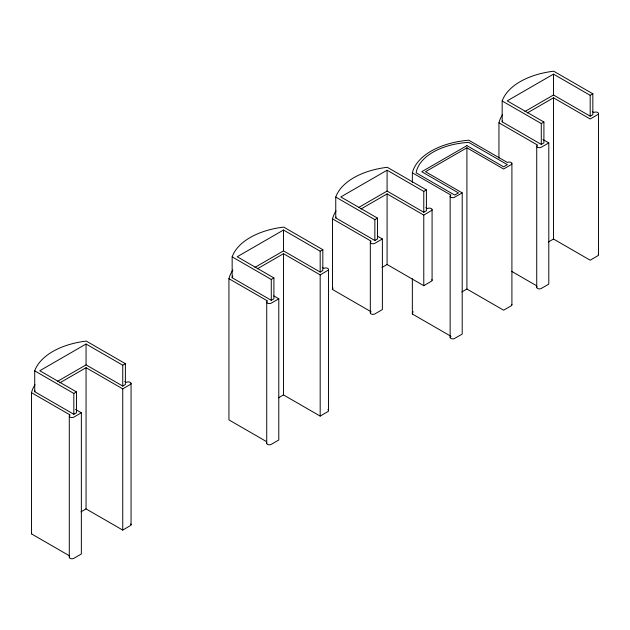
<?xml version="1.0" encoding="UTF-8"?>
<svg xmlns="http://www.w3.org/2000/svg" width="630" height="630" viewBox="0 0 630 630"><rect width="100%" height="100%" fill="white"/><g stroke="black" fill="none" stroke-linecap="round" stroke-linejoin="round"><path stroke-width="0.94" d="M125.386 363.675L122.748 365.195L86.058 344.019L39.777 370.739L76.466 391.923L76.466 412.776L73.828 414.296L34.721 391.718L34.721 370.857A66.189 38.217 0 0 1 86.271 341.098L125.386 363.675L125.386 384.536L122.748 386.056L86.058 364.872L57.448 381.394M322.82 249.685L320.182 251.213L283.5 230.029L237.219 256.749L273.9 277.932L273.9 298.785L271.27 300.305L232.155 277.728L232.155 256.867A66.189 38.217 0 0 1 283.713 227.107L322.82 249.685L322.82 270.546L320.182 272.065L283.5 250.882L254.89 267.404M426.408 189.882L423.777 191.402L387.088 170.218L340.806 196.946L377.488 218.122L377.488 238.983L374.858 240.502L335.751 217.917L335.751 197.064A66.189 38.217 0 0 1 387.3 167.304L426.408 189.882L426.408 210.735L423.777 212.255L387.088 191.079L358.478 207.593M592.83 93.799L590.192 95.319L553.51 74.135L507.229 100.863L543.91 122.039L543.91 142.9L541.28 144.42L502.165 121.834L502.165 100.981A66.189 38.217 0 0 1 553.723 71.221L592.83 93.799L592.83 114.652L590.192 116.172L553.51 94.996L524.9 111.51M59.874 382.812L86.058 367.7L122.748 388.875L130.694 384.213A2.662 1.536 0 0 0 130.016 382.229A2.662 1.536 0 0 0 126.512 382.363L124.835 381.394M257.308 268.829L283.5 253.709L320.182 274.893L328.135 270.223A2.662 1.536 0 0 0 327.45 268.238A2.662 1.536 0 0 0 323.946 268.372L322.269 267.404M360.903 209.018L387.088 193.898L423.777 215.082L431.723 210.42A2.662 1.536 0 0 0 431.038 208.435A2.662 1.536 0 0 0 427.534 208.561L425.864 207.593M412.351 182.605L412.351 172.801A66.52 38.406 0 0 1 468.791 140.214L507.363 162.477A2.662 1.536 0 0 1 511.127 162.477A2.662 1.536 0 0 1 511.127 164.65L503.598 168.998L466.909 147.814L425.518 171.714L462.207 192.89L462.207 334.105L454.128 338.696A2.662 1.536 0 0 1 450.749 338.341A2.662 1.536 0 0 1 450.789 336.357M527.318 112.935L553.51 97.815L590.192 118.999L598.146 114.337A2.662 1.536 0 0 0 597.46 112.353A2.662 1.536 0 0 0 593.956 112.487L592.279 111.518M34.721 370.857L73.828 393.443L76.466 391.923M232.155 256.867L271.27 279.452L273.9 277.932M335.751 197.064L374.858 219.642L377.488 218.122M502.165 100.981L541.28 123.559L543.91 122.039M69.584 556.55A2.662 1.536 0 0 0 70.387 558.487A2.662 1.536 0 0 0 73.828 558.33L81.357 553.983L81.357 412.776L73.828 417.123A2.662 1.536 0 0 1 70.072 417.123A2.662 1.536 0 0 1 70.072 414.949L31.5 392.679A66.52 38.406 0 0 1 35.012 384.709M266.797 442.898A2.662 1.536 0 0 0 268.089 444.599A2.662 1.536 0 0 0 271.27 444.339L278.791 440L278.791 298.785L271.27 303.132A2.662 1.536 0 0 1 267.506 303.132A2.662 1.536 0 0 1 267.506 300.959L228.934 278.688A66.52 38.406 0 0 1 232.958 269.955M370.708 312.039A2.662 1.536 0 0 0 371.33 314.047A2.662 1.536 0 0 0 374.858 313.929L382.386 309.582L382.386 238.983L374.858 243.322A2.662 1.536 0 0 1 371.094 243.322A2.662 1.536 0 0 1 371.094 241.148L332.53 218.886A66.52 38.406 0 0 1 336.034 210.916M462.207 192.89L454.128 197.481A2.662 1.536 0 0 1 450.686 197.088A2.662 1.536 0 0 1 450.915 195.064L412.351 172.801M537.028 286.666A2.662 1.536 0 0 0 537.831 288.611A2.662 1.536 0 0 0 541.28 288.453L548.801 284.106L548.801 142.9L541.28 147.239A2.662 1.536 0 0 1 537.516 147.239A2.662 1.536 0 0 1 537.516 145.073L498.944 122.803A66.52 38.406 0 0 1 502.456 114.833M382.016 267.435L387.088 264.505L423.777 285.689L431.723 281.027A2.662 1.536 0 0 0 431.857 279.641M80.994 511.836L86.058 508.906L122.748 530.09L130.694 525.428A2.662 1.536 0 0 0 130.749 523.94M278.428 397.845L283.5 394.916L320.182 416.099L328.135 411.437A2.662 1.536 0 0 0 327.868 409.681M461.845 291.95L466.909 289.028L503.598 310.204L511.127 305.865A2.662 1.536 0 0 0 511.867 304.534M548.439 241.959L553.51 239.03L590.192 260.214L598.146 255.552A2.662 1.536 0 0 0 598.193 254.063M542.966 139.529L548.801 142.9M511.521 271.278L536.681 285.8M377.378 236.093L382.386 238.983M412.351 278.704L412.351 314.008L450.915 336.278M332.53 218.886L332.53 289.493L371.094 311.755M273.79 295.895L278.791 298.785M266.671 441.685L228.934 419.903L228.934 278.688M75.521 409.405L81.357 412.776M31.5 392.679L31.5 533.894L69.229 555.676M598.5 113.597L598.5 254.811M590.192 95.319L590.192 116.172M553.51 74.135L553.51 94.996M553.51 97.815L553.51 239.03M541.28 123.559L541.28 144.42M536.736 146.152L536.736 287.367M511.906 163.564L511.906 304.778M498.944 122.803L498.944 158.106M466.909 147.814L466.909 289.028M450.143 196.158L450.143 337.373M432.078 209.68L432.078 280.287M423.777 191.402L423.777 212.255M423.777 215.082L423.777 285.689M387.088 170.218L387.088 191.079M387.088 193.898L387.088 264.505M374.858 219.642L374.858 240.502M370.314 242.235L370.314 312.842M328.49 269.49L328.49 410.697M320.182 251.213L320.182 272.065M320.182 274.893L320.182 416.099M283.5 230.029L283.5 250.882M283.5 253.709L283.5 394.916M271.27 279.452L271.27 300.305M266.726 302.046L266.726 443.252M131.056 383.481L131.056 524.688M122.748 365.195L122.748 386.056M122.748 388.875L122.748 530.09M86.058 344.019L86.058 364.872M86.058 367.7L86.058 508.906M73.828 393.443L73.828 414.296M69.292 416.036L69.292 557.243M232.155 277.728A66.189 38.217 0 0 1 232.848 275.987M31.5 533.894A66.52 38.406 0 0 1 31.721 533.074M34.721 391.718A66.189 38.217 0 0 1 35.052 390.844M502.165 121.834A66.189 38.217 0 0 1 502.496 120.968M412.351 314.008A66.52 38.406 0 0 1 413.091 311.574M332.53 289.493A66.52 38.406 0 0 1 332.986 287.863M335.751 217.917A66.189 38.217 0 0 1 336.073 217.051M466.917 145.64L421.753 171.714L458.443 192.89L454.679 195.064L416.115 172.801A58.803 33.949 0 0 1 468.791 142.388L507.363 164.65L503.606 166.824L466.917 145.64"/></g></svg>
